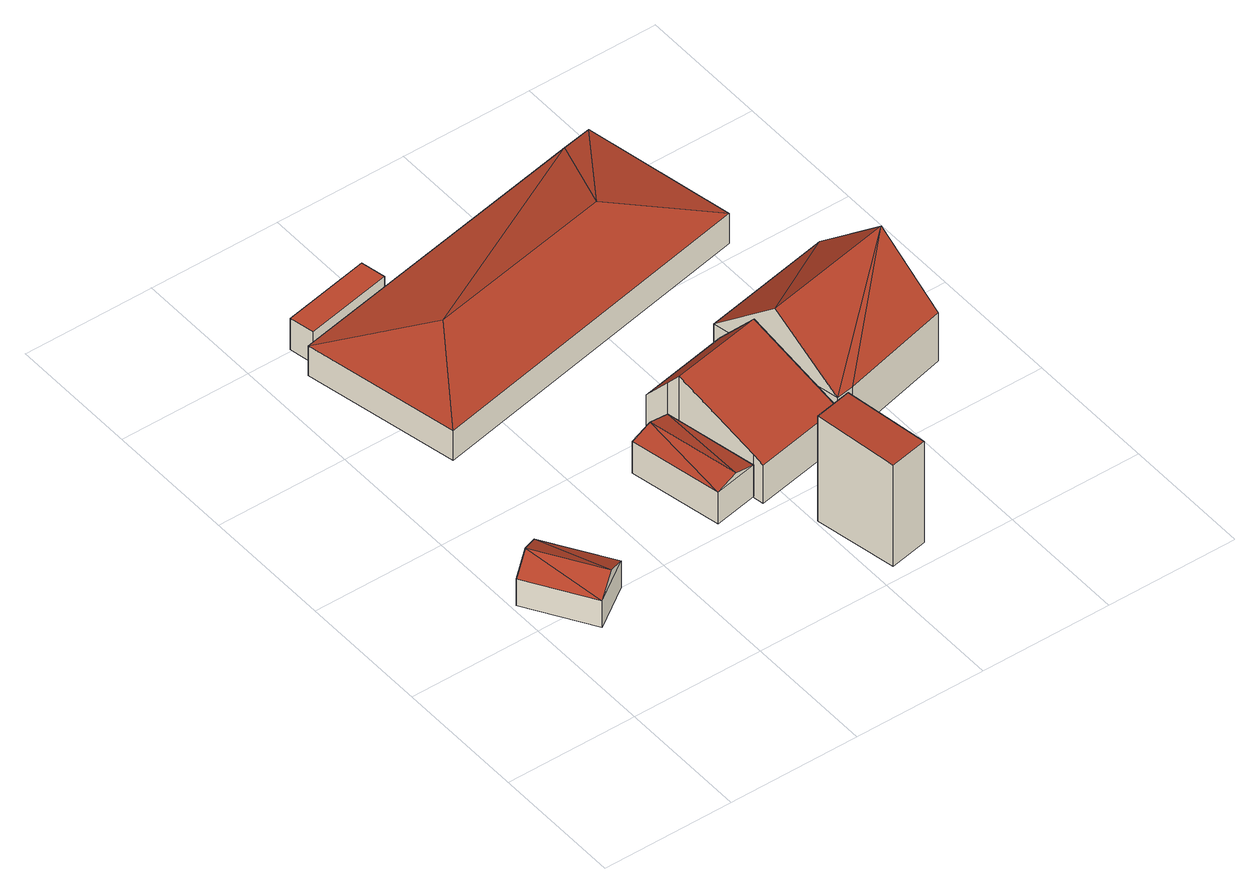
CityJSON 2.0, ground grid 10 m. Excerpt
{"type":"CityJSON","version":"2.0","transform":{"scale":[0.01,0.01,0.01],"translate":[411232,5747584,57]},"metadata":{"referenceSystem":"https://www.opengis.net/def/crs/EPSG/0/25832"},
"CityObjects":{
"building1":{"type":"Building","attributes":{"Gemeindeschluessel":"05570040","Geometrietyp2DReferenz":"3000","function":"31001_9998","roofType":"3100","measuredHeight":3.25},"geometry":[{"type":"Solid","lod":"2","boundaries":[[[[0,1,2,3]],[[4,5,1,0]],[[6,7,5,4]],[[3,2,7,6]],[[0,8,4]],[[6,9,3]],[[8,0,3]],[[3,9,8]],[[4,8,9]],[[9,6,4]],[[1,5,7,2]]]],"semantics":{"surfaces":[{"type":"WallSurface"},{"type":"RoofSurface"},{"type":"GroundSurface"}],"values":[[0,0,0,0,0,0,1,1,1,1,2]]}}]},
"building2":{"type":"Building","attributes":{"Gemeindeschluessel":"05570040","Geometrietyp2DReferenz":"3000","function":"31001_2700","roofType":"1000","measuredHeight":2.68},"geometry":[{"type":"Solid","lod":"2","boundaries":[[[[10,11,12,13]],[[14,15,11,10]],[[16,17,15,14]],[[13,12,17,16]],[[14,10,13,16]],[[11,15,17,12]]]],"semantics":{"surfaces":[{"type":"WallSurface"},{"type":"RoofSurface"},{"type":"GroundSurface"}],"values":[[0,0,0,0,1,2]]}}]},
"building3":{"type":"Building","attributes":{"Gemeindeschluessel":"05570040","Geometrietyp2DReferenz":"3000","function":"51009_1610","roofType":"3100","measuredHeight":3.2},"geometry":[{"type":"Solid","lod":"2","boundaries":[[[[18,19,20,21]],[[22,23,19,18]],[[24,25,23,22]],[[21,20,25,24]],[[18,26,22]],[[24,27,21]],[[26,18,21]],[[21,27,26]],[[22,26,27]],[[27,24,22]],[[19,23,25,20]]]],"semantics":{"surfaces":[{"type":"WallSurface"},{"type":"RoofSurface"},{"type":"GroundSurface"}],"values":[[0,0,0,0,0,0,1,1,1,1,2]]}}]},
"building4":{"type":"Building","attributes":{"Gemeindeschluessel":"05570040","Geometrietyp2DReferenz":"3000","function":"31001_1000","roofType":"2100","measuredHeight":9},"geometry":[{"type":"Solid","lod":"2","boundaries":[[[[28,29,30,31]],[[32,33,29,28]],[[34,35,33,32]],[[31,30,35,34]],[[32,28,31,34]],[[29,33,35,30]]]],"semantics":{"surfaces":[{"type":"WallSurface"},{"type":"RoofSurface"},{"type":"GroundSurface"}],"values":[[0,0,0,0,1,2]]}}]},
"building5":{"type":"Building","attributes":{"Gemeindeschluessel":"05570040","Geometrietyp2DReferenz":"3000","function":"31001_2700","roofType":"3100","measuredHeight":6.59},"geometry":[{"type":"Solid","lod":"2","boundaries":[[[[36,37,38,39]],[[40,41,37,36]],[[42,43,41,40]],[[44,45,43,42]],[[46,47,45,44]],[[48,49,47,46]],[[50,51,49,48]],[[39,38,51,50]],[[44,42,40,36,46]],[[39,50,48,46,36]],[[37,41,43,45,47,49,51,38]]]],"semantics":{"surfaces":[{"type":"WallSurface"},{"type":"RoofSurface"},{"type":"GroundSurface"}],"values":[[0,0,0,0,0,0,0,0,1,1,2]]}}]},
"building6":{"type":"Building","attributes":{"Gemeindeschluessel":"05570040","Geometrietyp2DReferenz":"3000","function":"31001_2700","roofType":"5000","measuredHeight":4.14},"geometry":[{"type":"Solid","lod":"2","boundaries":[[[[52,53,54,55]],[[56,57,53,52]],[[58,59,57,56]],[[60,61,59,58]],[[55,54,61,60]],[[62,60,58,63]],[[58,56,63]],[[63,56,52]],[[62,63,52]],[[52,55,62]],[[55,60,62]],[[53,57,59,61,54]]]],"semantics":{"surfaces":[{"type":"WallSurface"},{"type":"RoofSurface"},{"type":"GroundSurface"}],"values":[[0,0,0,0,0,1,1,1,1,1,1,2]]}}]},
"building7":{"type":"Building","attributes":{"Gemeindeschluessel":"05570040","Geometrietyp2DReferenz":"3000","function":"31001_2700","roofType":"5000","measuredHeight":8.64},"geometry":[{"type":"Solid","lod":"2","boundaries":[[[[64,65,66,67]],[[68,69,65,64]],[[70,71,69,68]],[[72,73,71,70]],[[67,66,73,72]],[[74,75,64]],[[64,67,74]],[[70,68,75]],[[72,70,75]],[[75,74,72]],[[64,75,68]],[[72,74,67]],[[65,69,71,73,66]]]],"semantics":{"surfaces":[{"type":"WallSurface"},{"type":"RoofSurface"},{"type":"GroundSurface"}],"values":[[0,0,0,0,0,1,1,1,1,1,0,0,2]]}}]}
},
"vertices":[
[651,983,295],[651,983,66],[339,1475,66],[339,1475,295],[328,761,295],[328,761,66],[24,1251,295],[24,1251,66],[490,872,391],[182,1363,391],
[1016,4147,318],[1016,4147,49],[347,4013,49],[347,4013,318],[1054,3959,318],[1054,3959,49],[384,3825,318],[384,3825,49],
[1819,1137,343],[1819,1137,74],[1679,1842,74],[1679,1842,343],[1488,1070,343],[1488,1070,74],[1346,1774,343],[1346,1774,74],[1654,1103,394],[1512,1808,394],
[1985,690,1000],[1985,690,99],[2108,66,99],[2108,66,967],[2270,747,1000],[2270,747,99],[2396,123,967],[2396,123,99],
[2394,1882,724],[2394,1882,65],[2339,2159,65],[2339,2159,392],[2531,1195,392],[2531,1195,65],[1835,1058,392],[1835,1058,65],[1819,1137,430],[1819,1137,65],[1698,1746,724],[1698,1746,65],[1679,1842,609],[1679,1842,65],[1644,2022,392],[1644,2022,65],
[2693,4229,301],[2693,4229,46],[293,3757,46],[293,3757,301],[2914,4271,301],[2914,4271,46],[3142,3114,301],[3142,3114,46],[537,2576,301],[537,2576,46],[1007,3292,460],[2445,3577,457],
[3323,2415,474],[3323,2415,63],[2328,2214,63],[2328,2214,474],[3513,1433,474],[3513,1433,63],[2671,1221,474],[2671,1221,63],[2531,1195,474],[2531,1195,63],[2429,1708,926],[3422,1905,926]
]}
